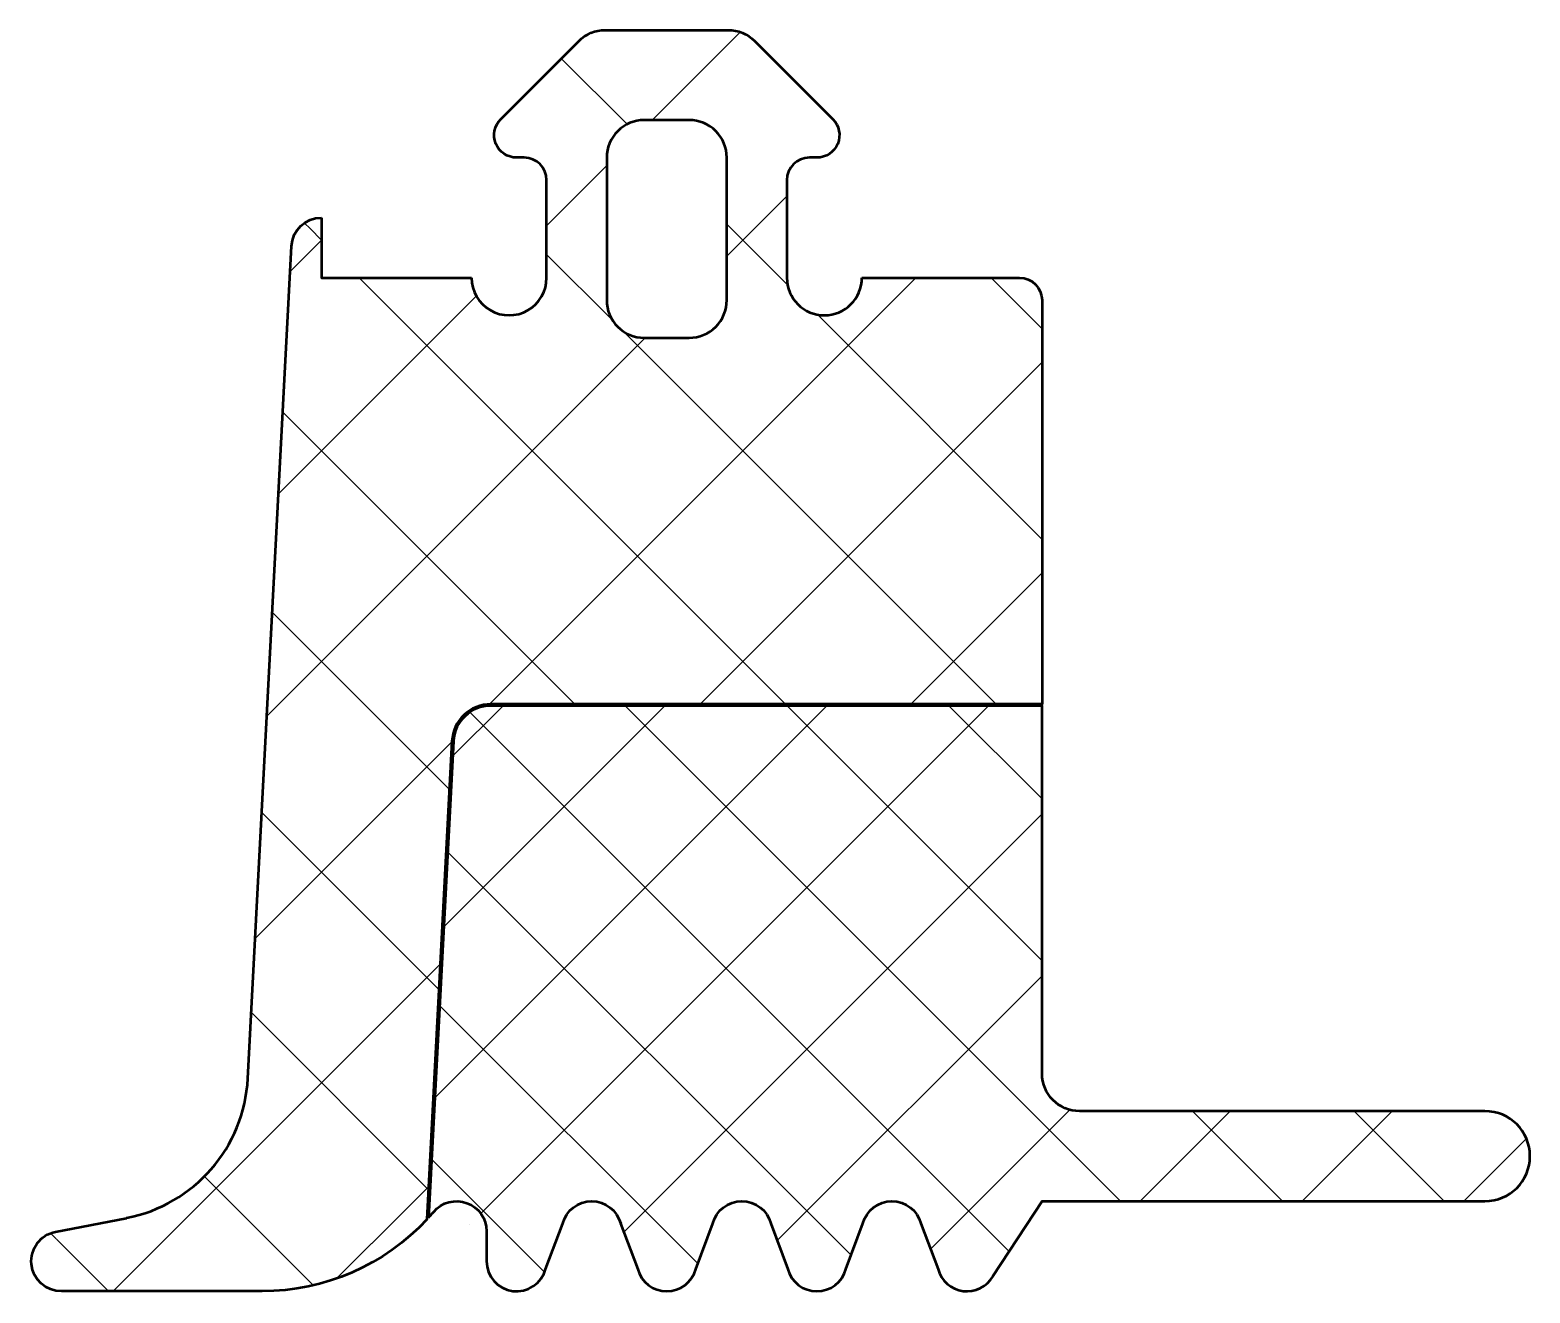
# Model space of a CAD drawing. Extents: x -3.9 to 16.1, y -14 to 2.8.
import ezdxf

# ---------------------------------------------------------------- set-up
doc = ezdxf.new("R2010")
doc.units = 0
for name, color, linetype, lineweight in [('0S-Alu contour', 7, 'Continuous', 50), ('0S-EPDM contour', 22, 'Continuous', 50), ('0S-EPDM hatch', 25, 'Continuous', 25), ('0S-PT contour', 91, 'Continuous', 50), ('0S-PT hatch', 103, 'Continuous', 25)]:
    doc.layers.add(name, color=color, linetype=linetype, lineweight=lineweight)

# ---------------------------------------------------------------- blocks, each defined once
blk = doc.blocks.new('284686__C5BC8648_7D48_40AE_A976_F4601DBDA46A_')
at = {"layer": '0S-EPDM hatch'}
h = blk.add_hatch(dxfattribs=at)
h.set_pattern_fill('ANSI37', color=256, scale=0.625, angle=90, style=0)
edge = h.paths.add_edge_path()
edge.add_arc((6.7, -0.5), 0.5, 179.9994, 359.9993)
edge.add_line((7.2, -0.5), (9.3, -0.5))
edge.add_ellipse((9.3, -0.8), major_axis=(-0.3, 0), ratio=1, start_angle=180, end_angle=270, ccw=False)
edge.add_line((9.6, -0.8), (9.6, -6.18))
edge.add_line((9.6, -6.18), (2.258, -6.18))
edge.add_arc((2.258, -6.7), 0.52, 90, 177)
edge.add_line((1.738, -6.673), (1.406, -13.041))
edge.add_ellipse((-0.792, -11), major_axis=(-3, 0), ratio=1, start_angle=90, end_angle=137.1238, ccw=False)
edge.add_line((-0.792, -14), (-3.464, -14))
edge.add_ellipse((-3.465, -13.6), major_axis=(-0.4, 0), ratio=1, start_angle=-78.9894, end_angle=90.0809, ccw=False)
edge.add_line((-3.541, -13.207), (-2.596, -13.024))
edge.add_arc((-2.978, -11.06), 2, 281.0025, 357)
edge.add_line((-0.98, -11.165), (-0.399, -0.079))
edge.add_ellipse((0, -0.1), major_axis=(-0.4, 0), ratio=1, start_angle=270, end_angle=357, ccw=False)
edge.add_line((0, 0.3), (0, -0.5))
edge.add_line((0, -0.5), (2, -0.5))
edge.add_arc((2.5, -0.5), 0.5, 179.9983, 360.0031)
edge.add_line((3, -0.5), (3, 0.8))
edge.add_arc((2.7, 0.8), 0.3, 0, 90)
edge.add_line((2.7, 1.1), (2.6, 1.1))
edge.add_ellipse((2.6, 1.4), major_axis=(-0.3, 0), ratio=1, start_angle=-44.9966, end_angle=89.9945, ccw=False)
edge.add_line((2.388, 1.612), (3.428, 2.653))
edge.add_ellipse((3.782, 2.3), major_axis=(-0.5, 0), ratio=1, start_angle=270, end_angle=315.0202, ccw=False)
edge.add_line((3.782, 2.8), (5.418, 2.8))
edge.add_ellipse((5.418, 2.3), major_axis=(-0.5, 0), ratio=1, start_angle=224.9723, end_angle=270, ccw=False)
edge.add_line((5.772, 2.653), (6.812, 1.612))
edge.add_ellipse((6.6, 1.4), major_axis=(-0.3, 0), ratio=1, start_angle=89.9999, end_angle=225.0019, ccw=False)
edge.add_line((6.6, 1.1), (6.5, 1.1))
edge.add_arc((6.5, 0.8), 0.3, 90, 180)
edge.add_line((6.2, 0.8), (6.2, -0.5))
edge = h.paths.add_edge_path()
edge.add_arc((4.9, 1.1), 0.5, 359.9979, 450.0021)
edge.add_line((4.9, 1.6), (4.3, 1.6))
edge.add_arc((4.3, 1.1), 0.5, 89.9979, 180.0021)
edge.add_line((3.8, 1.1), (3.8, -0.8))
edge.add_arc((4.3, -0.8), 0.5, 179.9989, 270.0011)
edge.add_line((4.3, -1.3), (4.9, -1.3))
edge.add_arc((4.9, -0.8), 0.5, 269.9989, 360.0011)
edge.add_line((5.4, -0.8), (5.4, 1.1))
at = {"layer": '0S-Alu contour', "color": 7}
for points in [[(4.9, 1.6), (4.3, 1.6)], [(3.8, 1.1), (3.8, -0.8)], [(5.4, -0.8), (5.4, 1.1)], [(4.3, -1.3), (4.9, -1.3)]]:
    blk.add_lwpolyline(points, dxfattribs=at)
for centre, start, end in [((4.3, 1.1), 89.9979, 180.0021), ((4.9, 1.1), 359.9979, 90.0021), ((4.3, -0.8), 179.9989, 270.0011), ((4.9, -0.8), 269.9989, 0.0011)]:
    blk.add_arc(centre, 0.5, start, end, dxfattribs=at)
at = {"layer": '0S-EPDM contour', "color": 7}
for points in [[(3.782, 2.8), (5.418, 2.8)], [(2.388, 1.612), (3.428, 2.653)], [(5.772, 2.653), (6.812, 1.612)], [(2.7, 1.1), (2.6, 1.1)], [(6.6, 1.1), (6.5, 1.1)], [(3, -0.5), (3, 0.8)], [(6.2, 0.8), (6.2, -0.5)], [(0, 0.3), (0, -0.5), (2, -0.5)], [(-0.98, -11.165), (-0.399, -0.079)], [(7.2, -0.5), (9.3, -0.5)], [(9.6, -0.8), (9.6, -6.18), (2.258, -6.18)], [(1.738, -6.673), (1.406, -13.041)], [(-3.541, -13.207), (-2.596, -13.024)], [(-0.792, -14), (-3.464, -14)]]:
    blk.add_lwpolyline(points, dxfattribs=at)
at = {"layer": '0S-EPDM contour', "color": 7, "extrusion": (0, 0, -1)}
for centre, radius, start, end in [((-3.782, 2.3), 0.5, 44.9798, 90), ((-5.418, 2.3), 0.5, 90, 135.0277), ((-2.6, 1.4), 0.3, 270.0055, 44.9966), ((-6.6, 1.4), 0.3, 134.9981, 270.0001), ((0, -0.1), 0.4, 3, 90), ((-9.3, -0.8), 0.3, 90, 180), ((0.792, -11), 3, 222.8762, 270), ((3.465, -13.6), 0.4, 269.9191, 78.9894)]:
    blk.add_arc(centre, radius, start, end, dxfattribs=at)
at = {"layer": '0S-EPDM contour', "color": 7}
for centre, radius, start, end in [((2.7, 0.8), 0.3, 0, 90), ((6.5, 0.8), 0.3, 90, 180), ((2.5, -0.5), 0.5, 179.9983, 0.0031), ((6.7, -0.5), 0.5, 179.9994, 359.9993), ((2.258, -6.7), 0.52, 90, 177), ((-2.978, -11.06), 2, 281.0025, 357)]:
    blk.add_arc(centre, radius, start, end, dxfattribs=at)
blk = doc.blocks.new('284686__F9F5D71B_4047_4A42_9725_2C64F35AD6A9_')
at = {"layer": '0S-PT hatch'}
h = blk.add_hatch(dxfattribs=at)
h.set_pattern_fill('ANSI37', color=256, scale=0.48, angle=90, style=0)
edge = h.paths.add_edge_path()
edge.add_ellipse((10.1, -11.1), major_axis=(-0.5, 0), ratio=1, start_angle=0, end_angle=89.9997, ccw=False)
edge.add_line((9.6, -11.1), (9.6, -6.2))
edge.add_line((9.6, -6.2), (2.258, -6.2))
edge.add_arc((2.258, -6.7), 0.5, 90, 177)
edge.add_line((1.758, -6.674), (1.426, -13.02))
edge.add_arc((-0.792, -11), 3, 317.6768, 319.6798)
edge.add_ellipse((1.8, -13.2), major_axis=(-0.4, 0), ratio=1, start_angle=180, end_angle=319.6798, ccw=False)
edge.add_line((2.2, -13.2), (2.2, -13.6))
edge.add_arc((2.6, -13.6), 0.4, 179.9998, 345.0003)
edge.add_line((2.986, -13.704), (3.214, -13.096))
edge.add_ellipse((3.6, -13.2), major_axis=(-0.4, 0), ratio=1, start_angle=195.0002, end_angle=344.9998, ccw=False)
edge.add_line((3.986, -13.096), (4.214, -13.704))
edge.add_arc((4.6, -13.6), 0.4, 194.9996, 345.0004)
edge.add_line((4.986, -13.704), (5.214, -13.096))
edge.add_ellipse((5.6, -13.2), major_axis=(-0.4, 0), ratio=1, start_angle=195.0002, end_angle=344.9998, ccw=False)
edge.add_line((5.986, -13.096), (6.214, -13.704))
edge.add_arc((6.6, -13.6), 0.4, 194.9996, 345.0004)
edge.add_line((6.986, -13.704), (7.214, -13.096))
edge.add_ellipse((7.6, -13.2), major_axis=(-0.4, 0), ratio=1, start_angle=195.0002, end_angle=344.9998, ccw=False)
edge.add_line((7.986, -13.096), (8.214, -13.704))
edge.add_arc((8.6, -13.6), 0.4, 194.9995, 330.0003)
edge.add_line((8.946, -13.8), (9.6, -12.8))
edge.add_line((9.6, -12.8), (15.5, -12.8))
edge.add_arc((15.5, -12.2), 0.6, 270, 450)
edge.add_line((15.5, -11.6), (10.1, -11.6))
at = {"layer": '0S-PT contour', "color": 7}
for points in [[(9.6, -11.1), (9.6, -6.2), (2.258, -6.2)], [(1.758, -6.674), (1.426, -13.02)], [(15.5, -11.6), (10.1, -11.6)], [(8.946, -13.8), (9.6, -12.8), (15.5, -12.8)], [(2.986, -13.704), (3.214, -13.096)], [(3.986, -13.096), (4.214, -13.704)], [(4.986, -13.704), (5.214, -13.096)], [(5.986, -13.096), (6.214, -13.704)], [(6.986, -13.704), (7.214, -13.096)], [(7.986, -13.096), (8.214, -13.704)], [(2.2, -13.2), (2.2, -13.6)]]:
    blk.add_lwpolyline(points, dxfattribs=at)
for centre, radius, start, end in [((2.258, -6.7), 0.5, 90, 177), ((15.5, -12.2), 0.6, 270, 90), ((-0.792, -11), 3, 317.6768, 319.6798), ((2.6, -13.6), 0.4, 179.9998, 345.0003), ((4.6, -13.6), 0.4, 194.9996, 345.0004), ((6.6, -13.6), 0.4, 194.9996, 345.0004), ((8.6, -13.6), 0.4, 194.9995, 330.0003)]:
    blk.add_arc(centre, radius, start, end, dxfattribs=at)
at = {"layer": '0S-PT contour', "color": 7, "extrusion": (0, 0, -1)}
for centre, radius, start, end in [((-10.1, -11.1), 0.5, 270.0003, 0), ((-1.8, -13.2), 0.4, 40.3202, 180), ((-3.6, -13.2), 0.4, 15.0002, 164.9998), ((-5.6, -13.2), 0.4, 15.0002, 164.9998), ((-7.6, -13.2), 0.4, 15.0002, 164.9998)]:
    blk.add_arc(centre, radius, start, end, dxfattribs=at)
blk = doc.blocks.new('284686__AF6147E4_E829_4283_9296_250A7C5AD0BD_')
at = {"layer": '0S-EPDM contour', "color": 7}
blk.add_blockref('284686__C5BC8648_7D48_40AE_A976_F4601DBDA46A_', (0, 0), dxfattribs=at)
at = {"layer": '0S-PT contour', "color": 7}
blk.add_blockref('284686__F9F5D71B_4047_4A42_9725_2C64F35AD6A9_', (0, 0), dxfattribs=at)

msp = doc.modelspace()

# ---------------------------------------------------------------- block references
at = {"layer": '0S-Alu contour', "color": 7}
msp.add_blockref('284686__AF6147E4_E829_4283_9296_250A7C5AD0BD_', (0, 0), dxfattribs=at)

doc.saveas('drawing.dxf')
